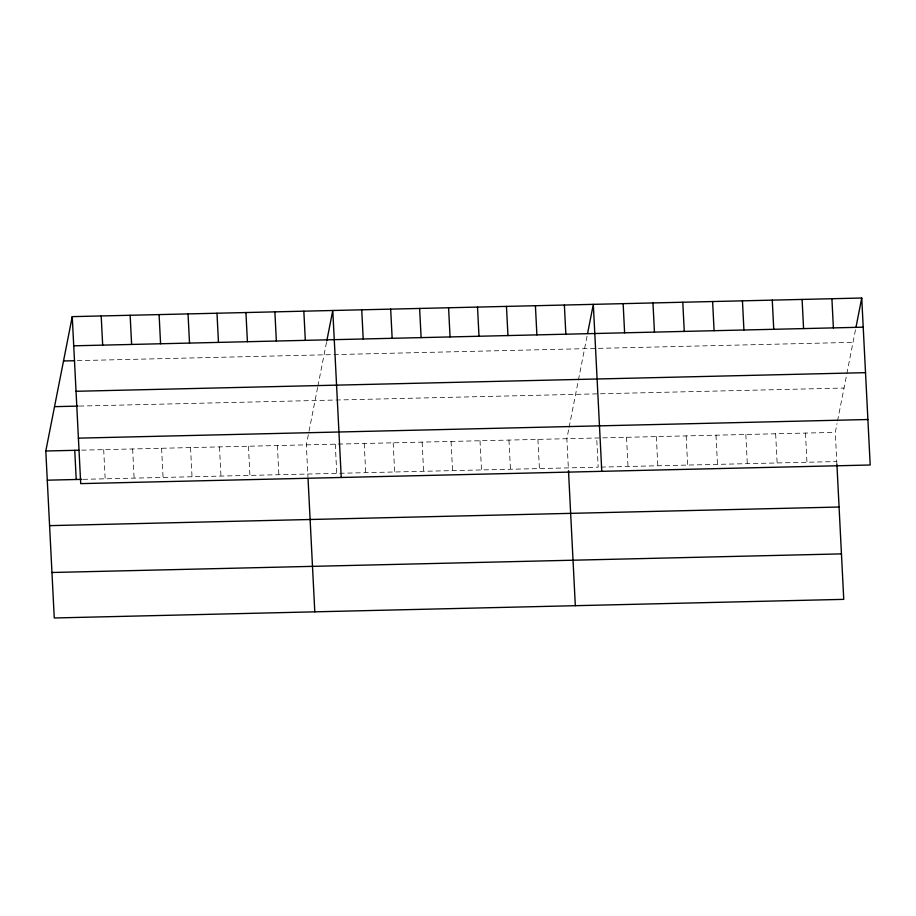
<?xml version="1.0" encoding="UTF-8"?>
<svg xmlns="http://www.w3.org/2000/svg" width="916" height="916" viewBox="0 0 916 916"><rect width="100%" height="100%" fill="white"/><g stroke="black" fill="none" stroke-linecap="round" stroke-linejoin="round"><path stroke-width="0.69" stroke-dasharray="4.58 3.44" d="M317.634 387.468L306.333 444.855L307.959 476.87M317.886 386.163L326.543 342.172M568.607 429.844L566.867 438.707L568.344 467.881M569.111 427.314L578.168 381.319M578.42 380.014L587.076 336.023M836.915 464.389L835.289 432.375L837.041 423.513M837.533 420.982L846.59 374.988M846.842 373.682L855.762 328.42M77.31 360.652L853.014 342.355M79.337 406.074L844.025 388.04M81.638 450.157L835.289 432.375M83.116 479.331L598.171 467.183L596.694 438.008M601.01 467.114L836.766 461.55M805.473 433.085L806.95 462.259M775.646 433.783L777.123 462.958M745.819 434.493L747.296 463.656M715.991 435.192L717.468 464.366M686.164 435.901L687.641 465.065M656.337 436.6L657.814 465.775M626.521 437.31L627.998 466.473M537.921 439.394L539.398 468.568M508.964 440.081L510.452 469.244M480.018 440.756L481.495 469.931M451.073 441.443L452.55 470.618M422.127 442.13L423.604 471.293M393.182 442.806L394.659 471.98M364.225 443.493L365.702 472.667M335.279 444.18L336.756 473.343M277.388 445.542L278.865 474.706M248.442 446.218L249.919 475.393M219.485 446.905L220.962 476.08M190.539 447.592L192.016 476.755M161.594 448.267L163.071 477.442M132.648 448.955L134.125 478.129M103.691 449.642L105.168 478.805"/><path stroke-width="1.37" d="M836.915 464.389L843.75 599.362L54.262 617.979L45.8 451.004L72.249 316.638L861.738 298.021L870.2 464.996L80.711 483.625L72.249 316.638M326.794 340.901L332.783 310.501L341.244 477.476M587.58 333.493L593.316 304.352L601.778 471.328M856.002 327.161L861.738 298.021M73.727 345.813L863.216 327.184M63.525 360.984L74.551 360.721M76.028 391.292L865.528 372.663M54.525 406.658L77.963 406.109M78.398 438.146L867.899 419.517M45.8 451.004L78.879 450.225M47.277 480.179L81.742 479.366M49.578 525.647L839.079 507.029M51.96 572.5L841.449 553.882M831.911 298.719L833.388 327.894M802.095 299.429L803.572 328.592M772.268 300.127L773.745 329.302M742.441 300.837L743.918 330M712.614 301.536L714.091 330.71M682.786 302.234L684.263 331.409M652.959 302.944L654.448 332.119M623.143 303.643L624.62 332.817M564.37 305.028L565.848 334.203M568.493 470.721L575.328 605.694M535.413 305.715L536.89 334.89M506.468 306.402L507.945 335.565M477.522 307.078L478.999 336.252M448.577 307.765L450.054 336.939M419.62 308.452L421.108 337.615M390.674 309.127L392.151 338.302M361.728 309.814L363.205 338.989M303.837 311.177L305.314 340.351M308.028 478.289L314.795 611.831M274.88 311.864L276.357 341.027M245.935 312.539L247.412 341.714M216.989 313.226L218.466 342.401M188.043 313.913L189.52 343.076M159.098 314.589L160.575 343.763M130.141 315.276L131.618 344.45M101.195 315.963L102.672 345.126M74.746 450.317L76.223 479.492"/></g></svg>
